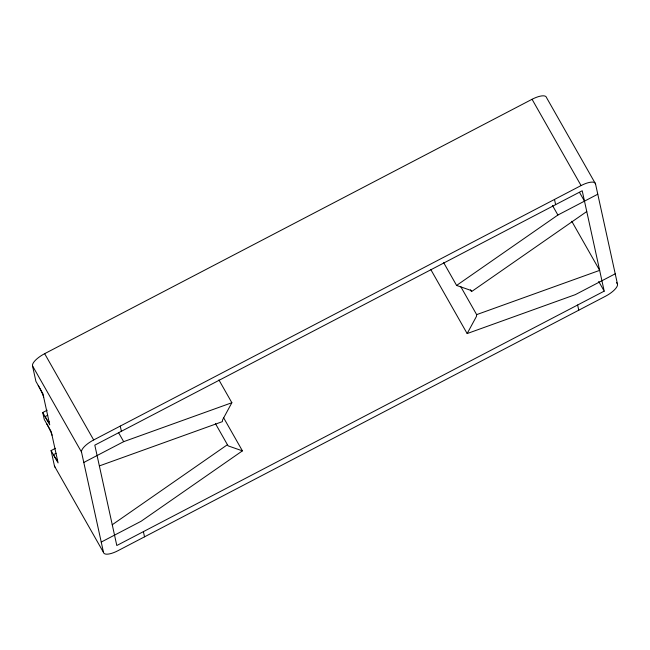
<?xml version="1.0" encoding="UTF-8"?>
<svg xmlns="http://www.w3.org/2000/svg" width="650" height="650" viewBox="0 0 650 650"><rect width="100%" height="100%" fill="white"/><g stroke="black" fill="none" stroke-linecap="round" stroke-linejoin="round"><path stroke-width="0.97" d="M460.712 286.585L476.645 314.632L476.474 316.355L467.155 333.564L430.804 269.571M218.92 379.933L231.863 402.724L222.544 419.933L222.373 421.647L99.361 465.92M112.255 524.753L227.427 444.706L215.475 423.67M443.657 262.641L456.601 285.431L557.903 215.028L597.781 194.212M223.494 417.552L242.418 450.856L141.115 521.259L101.237 542.076M456.601 285.431L470.779 290.371L471.591 291.574L586.763 211.534M47.174 410.215L42.738 412.523L49.741 424.856L42.916 393.705L35.913 381.379L32.5 365.804A15.064 5.103 -29.6 0 1 44.655 353.673L532.058 99.288A15.064 5.103 -29.6 0 1 546.488 97.541L595.506 183.828L617.5 284.196A15.064 5.103 -29.6 0 1 605.345 296.327L117.942 550.712A15.064 5.103 -29.6 0 1 103.513 552.459L54.494 466.172L51.082 450.596L55.518 448.281M47.734 415.244L45.078 416.634A10.043 0.991 62.4 0 0 48.986 421.395M56.079 453.318L53.422 454.707A10.043 0.991 62.4 0 0 57.33 459.461M103.513 552.459L81.518 452.091A15.064 5.103 -29.6 0 1 93.673 439.961L581.076 185.575A15.064 5.103 -29.6 0 1 595.506 183.828M83.793 462.475L123.671 441.659L231.863 402.724M615.225 273.812L575.347 294.629L467.155 333.564M604.207 291.135L116.805 545.521L94.811 445.152L582.213 190.767L604.207 291.135L598.707 281.45M476.645 314.632L599.658 270.368L571.773 221.284M242.418 450.856L228.239 445.908L227.427 444.706M532.058 99.288L581.076 185.575M579.508 192.384L584.488 201.151M616.501 282.433L617.5 284.196M552.419 205.384L557.903 215.028M470.592 289.827L471.591 291.574M118.69 432.892L123.671 441.659M44.655 353.673L93.673 439.961M32.5 365.804L81.518 452.091M51.082 450.596L58.086 462.922L51.261 431.771L44.257 419.445L42.738 412.523M554.491 199.452L555.628 204.644M577.622 305.012L578.76 310.204M120.258 426.083L121.396 431.275M143.39 531.643L144.528 536.835M38.244 385.483A10.043 0.991 62.4 0 1 43.672 397.166M46.589 423.556A10.043 0.991 62.4 0 1 52.016 435.232M55.502 467.439A15.064 5.103 -29.6 0 1 54.494 466.172"/></g></svg>
